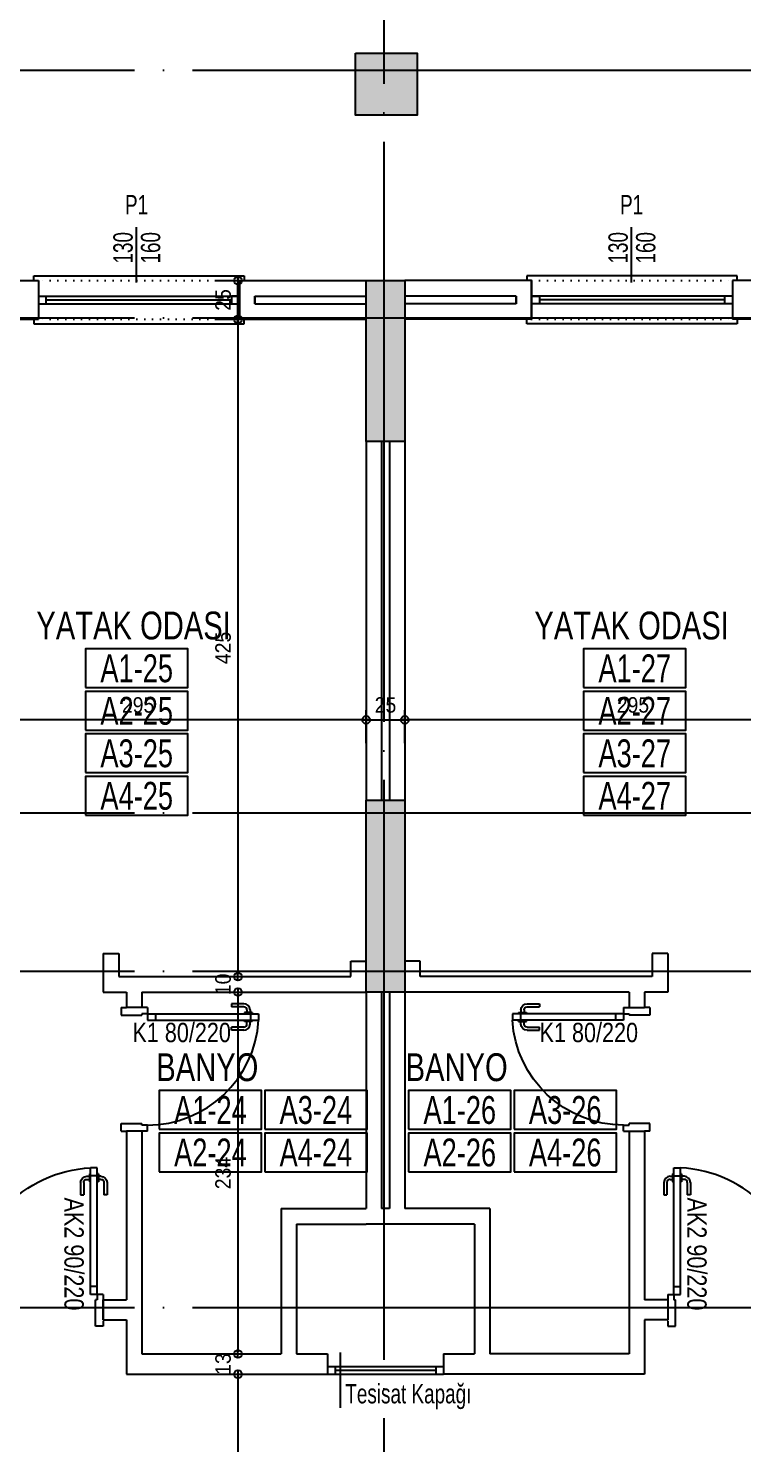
# Model space of a CAD drawing. Extents: x 460786 to 545292, y 30998 to 41694.
# Drawn here: x 470500 to 470962, y 40080 to 40995 of the extents above; entities that cross this region are included whole.
import ezdxf
from ezdxf.enums import TextEntityAlignment as Align

# ---------------------------------------------------------------- set-up
doc = ezdxf.new("R2010")
doc.units = 0
doc.header["$LTSCALE"] = 50
doc.header["$MEASUREMENT"] = 0
doc.header["$PDMODE"] = 35
doc.linetypes.add('DASHDOT', pattern=[5.5, 5, -0.25, 0, -0.25])
doc.linetypes.add('DASHED', pattern=[0.1, 0, -0.1])
doc.layers.get('0').update_dxf_attribs({"linetype": 'CONTINUOUS'})
doc.layers.get('Defpoints').update_dxf_attribs({"linetype": 'CONTINUOUS'})
for name, color, linetype in [('A-Aks Dikey', 12, 'DASHDOT'), ('A-Aks Yatay', 12, 'DASHDOT'), ('A-Betonarme', 6, 'CONTINUOUS'), ('A-Cam', 160, 'CONTINUOUS'), ('A-Dash', 9, 'DASHED'), ('A-Duvar', 7, 'CONTINUOUS'), ('A-Gör 2', 40, 'CONTINUOUS'), ('A-Kapı', 2, 'CONTINUOUS'), ('A-mahal adi', 1, 'CONTINUOUS'), ('A-mahal no', 4, 'CONTINUOUS'), ('A-Olcu  IC Yatay', 8, 'CONTINUOUS'), ('A-Olcu Ic Dikey', 8, 'CONTINUOUS'), ('A-Poz-Kapı', 4, 'CONTINUOUS'), ('A-Poz-Pen', 4, 'CONTINUOUS'), ('A-Tarama 1', 9, 'CONTINUOUS'), ('A-Yazı 2', 205, 'CONTINUOUS')]:
    doc.layers.add(name, color=color, linetype=linetype)
doc.styles.add('blkan', font='arial.ttf', dxfattribs={"width": 0.9, "height": 12.5})
doc.styles.get("Standard").update_dxf_attribs({"font": 'arial.ttf', "width": 0.9})
doc.dimstyles.new('EXIT', dxfattribs={"dimscale": 50, "dimtxt": 0.23, "dimasz": 0.03, "dimexe": 0.125, "dimexo": 0.5, "dimgap": 0.09, "dimtad": 1, "dimzin": 1, "dimdsep": 46, "dimtxsty": 'Standard', "dimblk": 'TICK', "dimcen": 0.2, "dimadec": 0, "dimazin": 0, "dimtfac": 1, "dimtix": 1, "dimtofl": 0, "dimtmove": 2, "dimatfit": 3, "dimldrblk": 'TICK', "dimfxl": 1, "dimtolj": 1, "dimtzin": 1, "dimarcsym": 0})

# ---------------------------------------------------------------- blocks, each defined once
blk = doc.blocks.new('poz-pk1')
blk.add_line((24.33, 28.66), (24.33, -5.74))
at = {"width": 0.7}
for p in [(17.04, 9.96), (31.55, 9.96)]:
    blk.add_attdef('YAZı', text='', height=12, rotation=90, dxfattribs=at).set_placement(p, align=Align.MIDDLE_CENTER)
blk.add_attdef('POZ', text='', height=12, dxfattribs=at).set_placement((24.33, -14.42), align=Align.MIDDLE_CENTER)
blk = doc.blocks.new('kapı L 80p 10')
at = {"ltscale": 20}
for p, q in [((4, 75.38), (8.2, 75.38)), ((4, 3.5), (4, 75.38)), ((8.2, 3.5), (8.2, 75.38)), ((-2.45, 65.88), (-2.45, 57.88)), ((-0.45, 65.88), (-0.45, 57.88)), ((1.55, 69.88), (3.2, 69.88)), ((1.55, 67.88), (3.2, 67.88)), ((3.2, 71.38), (4, 71.38)), ((3.2, 71.38), (3.2, 66.38)), ((3.2, 66.38), (4, 66.38)), ((3.2, 66.38), (4, 66.38)), ((4, 70.17), (8.2, 70.17)), ((9, 71.38), (8.2, 71.38)), ((9, 66.38), (8.2, 66.38)), ((9, 71.38), (9, 66.38)), ((10.65, 69.88), (9, 69.88)), ((10.65, 67.88), (9, 67.88)), ((12.65, 65.88), (12.65, 57.88)), ((14.65, 65.88), (14.65, 57.88)), ((-2.45, 57.88), (-0.45, 57.88)), ((14.65, 57.88), (12.65, 57.88)), ((0, 3.5), (4, 3.5)), ((0, 3.5), (0, 0)), ((4, 8.71), (8.2, 8.71)), ((4, 3.5), (8.2, 3.5)), ((4, 3.5), (4, 0)), ((80, 3.5), (76, 3.5)), ((76, 3.5), (76, 0)), ((80, 3.5), (80, 0)), ((4, 0), (5, 0)), ((5, -13.5), (5, 0)), ((75, -13.5), (75, 0)), ((76, 0), (75, 0)), ((0, -13.5), (0, -10)), ((0, -13.5), (5, -13.5)), ((80, -13.5), (75, -13.5)), ((80, -13.5), (80, -10))]:
    blk.add_line(p, q, dxfattribs=at)
blk.add_arc((4, 3.5), 72, 360, 86.65585)
for centre, radius, start, end in [((1.55, 65.88), 4, 90, 180), ((1.55, 65.88), 2, 90, 180), ((10.65, 65.88), 4, 0, 90), ((10.65, 65.88), 2, 0, 90)]:
    blk.add_arc(centre, radius, start, end, dxfattribs=at)
at = {"layer": 'A-Poz-Kapı', "width": 0.8}
blk.add_attdef('POZNO', (30.17, -9.96), '', height=12.5, rotation=90, dxfattribs=at)
blk = doc.blocks.new('kapı L 90p 13.5')
at = {"ltscale": 20}
for p, q in [((1.55, 74.89), (3.2, 74.89)), ((3.2, 76.39), (4, 76.39)), ((3.2, 76.39), (3.2, 71.39)), ((4, 80.39), (8.2, 80.39)), ((4, -1.5), (4, 80.39)), ((4, 75.19), (8.2, 75.19)), ((8.2, -1.5), (8.2, 80.39)), ((9, 76.39), (8.2, 76.39)), ((9, 76.39), (9, 71.39)), ((10.65, 74.89), (9, 74.89)), ((-2.45, 70.89), (-2.45, 62.89)), ((-0.45, 70.89), (-0.45, 62.89)), ((1.55, 72.89), (3.2, 72.89)), ((3.2, 71.39), (4, 71.39)), ((3.2, 71.39), (4, 71.39)), ((9, 71.39), (8.2, 71.39)), ((10.65, 72.89), (9, 72.89)), ((12.65, 70.89), (12.65, 62.89)), ((14.65, 70.89), (14.65, 62.89)), ((-2.45, 62.89), (-0.45, 62.89)), ((14.65, 62.89), (12.65, 62.89)), ((4, 3.71), (8.2, 3.71)), ((0, -1.5), (4, -1.5)), ((0, -1.5), (0, -5)), ((4, -1.5), (8.2, -1.5)), ((4, -1.5), (4, -5)), ((4, -5), (5, -5)), ((5, -22), (5, -5)), ((85, -22), (85, -5)), ((86, -5), (85, -5)), ((90, -1.5), (86, -1.5)), ((86, -1.5), (86, -5)), ((90, -1.5), (90, -5))]:
    blk.add_line(p, q, dxfattribs=at)
for p, q in [((0, -18.5), (0, -22)), ((0, -22), (5, -22)), ((90, -22), (85, -22)), ((90, -18.5), (90, -22))]:
    blk.add_line(p, q)
for centre, radius, start, end in [((1.55, 70.89), 4, 90, 180), ((10.65, 70.89), 4, 0, 90), ((1.55, 70.89), 2, 90, 180), ((10.65, 70.89), 2, 0, 90)]:
    blk.add_arc(centre, radius, start, end, dxfattribs=at)
blk.add_arc((4, -1.5), 82, 0, 87.06405)
at = {"layer": 'A-Poz-Kapı', "width": 0.8}
blk.add_attdef('POZNO', (25, -18.46), '', height=12.5, rotation=90, dxfattribs=at)
blk = doc.blocks.new('mahal adı')
at = {"layer": 'A-mahal no'}
blk.add_lwpolyline([(-75.6, -73.4), (89.9, -73.4), (89.9, -10.9), (-75.6, -10.9)], close=True, dxfattribs=at)
at = {"layer": 'A-mahal adi', "width": 0.75}
for p in [(2.1, 88.8), (2.1, 27)]:
    blk.add_attdef('MAHALADI', text='', height=45, dxfattribs=at).set_placement(p, align=Align.MIDDLE_CENTER)
at = {"layer": 'A-mahal no', "width": 0.7}
blk.add_attdef('MAHALNO', text='', height=45, dxfattribs=at).set_placement((7.1, -42.1), align=Align.MIDDLE_CENTER)
blk = doc.blocks.new('TICK', base_point=(53.7, 38.06))
blk.add_line((55.37, 38.06), (52.04, 38.06))
blk.add_circle((53.7, 38.06), 1.67)
blk = doc.blocks.new('*D766')
at = {"layer": 'A-Olcu Ic Dikey', "color": 0, "lineweight": -2, "transparency": 16777216}
for p, q in [((470620.67, 40124.5), (470641.92, 40124.5)), ((470635.67, 40123), (470635.67, 39988)), ((470620.67, 39986.5), (470641.92, 39986.5))]:
    blk.add_line(p, q, dxfattribs=at)
at = {"layer": 'Defpoints', "color": 0, "transparency": 16777216}
for p in [(470595.67, 40124.5), (470595.67, 39986.5), (470635.67, 39986.5)]:
    blk.add_point(p, dxfattribs=at)
at = {"layer": 'A-Olcu Ic Dikey', "color": 0, "lineweight": -2, "transparency": 16777216, "xscale": 1.5, "yscale": 1.5, "zscale": 1.5}
for p, rotation in [((470635.67, 40124.5), 90), ((470635.67, 39986.5), 270)]:
    blk.add_blockref('TICK', p, dxfattribs=dict(at, rotation=rotation))
at = {"layer": 'A-Olcu Ic Dikey', "color": 0, "transparency": 16777216, "insert": (470626.06, 40055.5), "char_height": 10, "attachment_point": 5, "rotation": 90}
blk.add_mtext('\\A1;138', dxfattribs=at)
blk = doc.blocks.new('*D811')
at = {"layer": 'A-Olcu Ic Dikey', "color": 0, "lineweight": -2, "transparency": 16777216}
for p, q in [((470635.67, 40139), (470635.67, 40140.5)), ((470620.67, 40137.5), (470641.92, 40137.5)), ((470620.67, 40124.5), (470641.92, 40124.5)), ((470635.67, 40123), (470635.67, 40121.5))]:
    blk.add_line(p, q, dxfattribs=at)
at = {"layer": 'Defpoints', "color": 0, "transparency": 16777216}
for p in [(470595.67, 40137.5), (470635.67, 40137.5), (470595.67, 40124.5)]:
    blk.add_point(p, dxfattribs=at)
at = {"layer": 'A-Olcu Ic Dikey', "color": 0, "lineweight": -2, "transparency": 16777216, "xscale": 1.5, "yscale": 1.5, "zscale": 1.5}
for p, rotation in [((470635.67, 40137.5), 270), ((470635.67, 40124.5), 90)]:
    blk.add_blockref('TICK', p, dxfattribs=dict(at, rotation=rotation))
at = {"layer": 'A-Olcu Ic Dikey', "color": 0, "transparency": 16777216, "insert": (470626.06, 40131), "char_height": 10, "attachment_point": 5, "rotation": 90}
blk.add_mtext('\\A1;13', dxfattribs=at)
blk = doc.blocks.new('*D812')
at = {"layer": 'A-Olcu Ic Dikey', "color": 0, "lineweight": -2, "transparency": 16777216}
for p, q in [((470620.67, 40371.5), (470641.92, 40371.5)), ((470635.67, 40370), (470635.67, 40139)), ((470620.67, 40137.5), (470641.92, 40137.5))]:
    blk.add_line(p, q, dxfattribs=at)
at = {"layer": 'Defpoints', "color": 0, "transparency": 16777216}
for p in [(470595.67, 40371.5), (470595.67, 40137.5), (470635.67, 40137.5)]:
    blk.add_point(p, dxfattribs=at)
at = {"layer": 'A-Olcu Ic Dikey', "color": 0, "lineweight": -2, "transparency": 16777216, "xscale": 1.5, "yscale": 1.5, "zscale": 1.5}
for p, rotation in [((470635.67, 40371.5), 90), ((470635.67, 40137.5), 270)]:
    blk.add_blockref('TICK', p, dxfattribs=dict(at, rotation=rotation))
at = {"layer": 'A-Olcu Ic Dikey', "color": 0, "transparency": 16777216, "insert": (470626.06, 40254.5), "char_height": 10, "attachment_point": 5, "rotation": 90}
blk.add_mtext('\\A1;234', dxfattribs=at)
blk = doc.blocks.new('*D813')
at = {"layer": 'A-Olcu Ic Dikey', "color": 0, "lineweight": -2, "transparency": 16777216}
for p, q in [((470620.67395, 40381.50245), (470641.92395, 40381.50245)), ((470635.67395, 40383.00245), (470635.67395, 40384.50245)), ((470620.67395, 40371.50245), (470641.92395, 40371.50245)), ((470635.67395, 40370.00245), (470635.67395, 40368.50245))]:
    blk.add_line(p, q, dxfattribs=at)
at = {"layer": 'Defpoints', "color": 0, "transparency": 16777216}
for p in [(470595.67395, 40381.50245), (470635.67395, 40381.50245), (470595.67395, 40371.50245)]:
    blk.add_point(p, dxfattribs=at)
at = {"layer": 'A-Olcu Ic Dikey', "color": 0, "lineweight": -2, "transparency": 16777216, "xscale": 1.5, "yscale": 1.5, "zscale": 1.5}
for p, rotation in [((470635.67395, 40381.50245), 270), ((470635.67395, 40371.50245), 90)]:
    blk.add_blockref('TICK', p, dxfattribs=dict(at, rotation=rotation))
at = {"layer": 'A-Olcu Ic Dikey', "color": 0, "transparency": 16777216, "insert": (470626.06822, 40376.50245), "char_height": 10, "attachment_point": 5, "rotation": 90}
blk.add_mtext('\\A1;10', dxfattribs=at)
blk = doc.blocks.new('*D814')
at = {"layer": 'A-Olcu Ic Dikey', "color": 0, "lineweight": -2, "transparency": 16777216}
for p, q in [((470620.67395, 40806.50245), (470641.92395, 40806.50245)), ((470635.67395, 40805.00245), (470635.67395, 40383.00245)), ((470620.67395, 40381.50245), (470641.92395, 40381.50245))]:
    blk.add_line(p, q, dxfattribs=at)
at = {"layer": 'Defpoints', "color": 0, "transparency": 16777216}
for p in [(470595.67395, 40806.50245), (470595.67395, 40381.50245), (470635.67395, 40381.50245)]:
    blk.add_point(p, dxfattribs=at)
at = {"layer": 'A-Olcu Ic Dikey', "color": 0, "lineweight": -2, "transparency": 16777216, "xscale": 1.5, "yscale": 1.5, "zscale": 1.5}
for p, rotation in [((470635.67395, 40806.50245), 90), ((470635.67395, 40381.50245), 270)]:
    blk.add_blockref('TICK', p, dxfattribs=dict(at, rotation=rotation))
at = {"layer": 'A-Olcu Ic Dikey', "color": 0, "transparency": 16777216, "insert": (470626.06822, 40594.00245), "char_height": 10, "attachment_point": 5, "rotation": 90}
blk.add_mtext('\\A1;425', dxfattribs=at)
blk = doc.blocks.new('*D815')
at = {"layer": 'A-Olcu Ic Dikey', "color": 0, "lineweight": -2, "transparency": 16777216}
for p, q in [((470620.67395, 40831.50245), (470641.92395, 40831.50245)), ((470635.67395, 40808.00245), (470635.67395, 40830.00245)), ((470620.67395, 40806.50245), (470641.92395, 40806.50245))]:
    blk.add_line(p, q, dxfattribs=at)
at = {"layer": 'Defpoints', "color": 0, "transparency": 16777216}
for p in [(470595.67395, 40831.50245), (470635.67395, 40831.50245), (470595.67395, 40806.50245)]:
    blk.add_point(p, dxfattribs=at)
at = {"layer": 'A-Olcu Ic Dikey', "color": 0, "lineweight": -2, "transparency": 16777216, "xscale": 1.5, "yscale": 1.5, "zscale": 1.5}
for p, rotation in [((470635.67395, 40831.50245), 90), ((470635.67395, 40806.50245), 270)]:
    blk.add_blockref('TICK', p, dxfattribs=dict(at, rotation=rotation))
at = {"layer": 'A-Olcu Ic Dikey', "color": 0, "transparency": 16777216, "insert": (470626.06822, 40819.00245), "char_height": 10, "attachment_point": 5, "rotation": 90}
blk.add_mtext('\\A1;25', dxfattribs=at)
blk = doc.blocks.new('*D770')
at = {"layer": 'A-Olcu  IC Yatay', "color": 0, "lineweight": -2, "transparency": 16777216}
for p, q in [((470743.5746, 40532.50245), (470743.5746, 40553.75245)), ((471038.5746, 40532.50245), (471038.5746, 40553.75245)), ((471037.0746, 40547.50245), (470745.0746, 40547.50245))]:
    blk.add_line(p, q, dxfattribs=at)
at = {"layer": 'Defpoints', "color": 0, "transparency": 16777216}
for p in [(470743.5746, 40547.50245), (470743.5746, 40507.50245), (471038.5746, 40507.50245)]:
    blk.add_point(p, dxfattribs=at)
at = {"layer": 'A-Olcu  IC Yatay', "color": 0, "lineweight": -2, "transparency": 16777216, "xscale": 1.5, "yscale": 1.5, "zscale": 1.5}
for p, rotation in [((470743.5746, 40547.50245), 180.0000000000509), ((471038.5746, 40547.50245), 5.091926880140817e-11)]:
    blk.add_blockref('TICK', p, dxfattribs=dict(at, rotation=rotation))
at = {"layer": 'A-Olcu  IC Yatay', "color": 0, "transparency": 16777216, "insert": (470891.0746, 40557.10818), "char_height": 10, "attachment_point": 5}
blk.add_mtext('\\A1;295', dxfattribs=at)
blk = doc.blocks.new('*D771')
at = {"layer": 'A-Olcu  IC Yatay', "color": 0, "lineweight": -2, "transparency": 16777216}
for p, q in [((470718.5746, 40532.50245), (470718.5746, 40553.75245)), ((470743.5746, 40532.50245), (470743.5746, 40553.75245)), ((470720.0746, 40547.50245), (470742.0746, 40547.50245))]:
    blk.add_line(p, q, dxfattribs=at)
at = {"layer": 'Defpoints', "color": 0, "transparency": 16777216}
for p in [(470743.5746, 40547.50245), (470718.5746, 40507.50245), (470743.5746, 40507.50245)]:
    blk.add_point(p, dxfattribs=at)
at = {"layer": 'A-Olcu  IC Yatay', "color": 0, "lineweight": -2, "transparency": 16777216, "xscale": 1.5, "yscale": 1.5, "zscale": 1.5, "rotation": 180}
blk.add_blockref('TICK', (470718.5746, 40547.50245), dxfattribs=at)
at = {"layer": 'A-Olcu  IC Yatay', "color": 0, "lineweight": -2, "transparency": 16777216, "xscale": 1.5, "yscale": 1.5, "zscale": 1.5}
blk.add_blockref('TICK', (470743.5746, 40547.50245), dxfattribs=at)
at = {"layer": 'A-Olcu  IC Yatay', "color": 0, "transparency": 16777216, "insert": (470731.0746, 40557.10818), "char_height": 10, "attachment_point": 5}
blk.add_mtext('\\A1;25', dxfattribs=at)
blk = doc.blocks.new('*D772')
at = {"layer": 'A-Olcu  IC Yatay', "color": 0, "lineweight": -2, "transparency": 16777216}
for p, q in [((470423.5746, 40532.50245), (470423.5746, 40553.75245)), ((470718.5746, 40532.50245), (470718.5746, 40553.75245)), ((470717.0746, 40547.50245), (470425.0746, 40547.50245))]:
    blk.add_line(p, q, dxfattribs=at)
at = {"layer": 'Defpoints', "color": 0, "transparency": 16777216}
for p in [(470423.5746, 40547.50245), (470423.5746, 40507.50245), (470718.5746, 40507.50245)]:
    blk.add_point(p, dxfattribs=at)
at = {"layer": 'A-Olcu  IC Yatay', "color": 0, "lineweight": -2, "transparency": 16777216, "xscale": 1.5, "yscale": 1.5, "zscale": 1.5}
for p, rotation in [((470423.5746, 40547.50245), 180.0000000000509), ((470718.5746, 40547.50245), 5.091926880140817e-11)]:
    blk.add_blockref('TICK', p, dxfattribs=dict(at, rotation=rotation))
at = {"layer": 'A-Olcu  IC Yatay', "color": 0, "transparency": 16777216, "insert": (470571.0746, 40557.10818), "char_height": 10, "attachment_point": 5}
blk.add_mtext('\\A1;295', dxfattribs=at)

msp = doc.modelspace()

# ---------------------------------------------------------------- hatches: boundary and pattern name
at = {"layer": 'A-Tarama 1'}
h = msp.add_hatch(dxfattribs=at)
h.set_pattern_fill('ANSI33', color=256, scale=30, angle=180, style=0)
h.set_pattern_definition([(225, (3956.983, -2e-09), (5.30330086, -5.30330086), []), (225, (3951.68, -2e-09), (5.30330086, -5.30330086), [3.75, -1.875])])
h.paths.add_polyline_path([(469255.57, 40179.5), (469180.57, 40179.5), (469180.57, 40154.5), (469255.57, 40154.5)])
h.paths.add_polyline_path([(469205.57, 40474.5), (469330.57, 40474.5), (469330.57, 40499.5), (469180.57, 40499.5), (469180.57, 40392.5), (469205.57, 40392.5)])
h.paths.add_polyline_path([(469690.57, 40499.5), (469593.57, 40499.5), (469593.57, 40474.5), (469690.57, 40474.5)])
h.paths.add_polyline_path([(469945.57, 40499.5), (469920.57, 40499.5), (469920.57, 40371.5), (469945.57, 40371.5)])
h.paths.add_polyline_path([(469690.57, 39860), (469593.57, 39860), (469593.57, 39835), (469690.57, 39835)])
h.paths.add_polyline_path([(469330.57, 39860), (469230.57, 39860), (469230.57, 39835), (469330.57, 39835)])
h.paths.add_polyline_path([(469330.57, 39220), (469230.57, 39220), (469230.57, 39195), (469330.57, 39195)])
h.paths.add_polyline_path([(469690.57, 39220), (469593.57, 39220), (469593.57, 39195), (469690.57, 39195)])
h.paths.add_polyline_path([(469255.57, 38899.5), (469180.57, 38899.5), (469180.57, 38874.5), (469205.57, 38874.5), (469255.57, 38874.5)])
h.paths.add_polyline_path([(469330.57, 38579.5), (469205.57, 38579.5), (469205.57, 38654.5), (469180.57, 38654.5), (469180.57, 38554.5), (469330.57, 38554.5)])
h.paths.add_polyline_path([(469783.57, 38579.5), (469593.57, 38579.5), (469593.57, 38554.5), (469783.57, 38554.5)])
h.paths.add_polyline_path([(470103.57, 38099.5), (469758.57, 38099.5), (469758.57, 38074.5), (470103.57, 38074.5)])
h.paths.add_polyline_path([(469783.57, 38322.5), (469758.57, 38322.5), (469758.57, 38222.5), (469783.57, 38222.5)])
h.paths.add_polyline_path([(470185.57, 38247.5), (470103.57, 38247.5), (470103.57, 38322.5), (470078.57, 38322.5), (470078.57, 38222.5), (470185.57, 38222.5)])
h.paths.add_polyline_path([(470103.57, 38682.5), (470078.57, 38682.5), (470078.57, 38554.5), (470103.57, 38554.5)])
h.paths.add_polyline_path([(470430.57, 38114.5), (470390.57, 38114.5), (470390.57, 38074.5), (470430.57, 38074.5)])
h.paths.add_polyline_path([(470750.57, 38114.5), (470710.57, 38114.5), (470710.57, 38074.5), (470750.57, 38074.5)])
h.paths.add_polyline_path([(470742.57, 38322.5), (470717.57, 38322.5), (470717.57, 38222.5), (470742.57, 38222.5)])
h.paths.add_polyline_path([(470742.57, 38682.5), (470717.57, 38682.5), (470717.57, 38554.5), (470742.57, 38554.5)])
h.paths.add_polyline_path([(471383.57, 38682.5), (471358.57, 38682.5), (471358.57, 38554.5), (471383.57, 38554.5)])
h.paths.add_polyline_path([(471383.57, 38322.5), (471358.57, 38322.5), (471358.57, 38222.5), (471383.57, 38222.5)])
h.paths.add_polyline_path([(471383.57, 38114.5), (471350.57, 38114.5), (471350.57, 38074.5), (471383.57, 38074.5)])
h.paths.add_polyline_path([(471070.57, 38114.5), (471030.57, 38114.5), (471030.57, 38074.5), (471070.57, 38074.5)])
h.paths.add_polyline_path([(471426.57, 38746.5), (471393.57, 38746.5), (471393.57, 38706.5), (471426.57, 38706.5)])
h.paths.add_polyline_path([(471426.57, 39066.5), (471393.57, 39066.5), (471393.57, 39026.5), (471426.57, 39026.5)])
h.paths.add_polyline_path([(471383.57, 39066.5), (471358.57, 39066.5), (471193.57, 39066.5), (471193.57, 39041.5), (471343.57, 39041.5), (471343.57, 39026.5), (471383.57, 39026.5)])
h.paths.add_polyline_path([(470423.57, 39066.5), (470078.57, 39066.5), (470078.57, 39041.5), (470423.57, 39041.5)])
h.paths.add_polyline_path([(470751.57, 39081.5), (470711.57, 39081.5), (470711.57, 39041.5), (470751.57, 39041.5)])
h.paths.add_polyline_path([(470438.57, 39406.5), (470398.57, 39406.5), (470398.57, 39366.5), (470438.57, 39366.5)])
h.paths.add_polyline_path([(470103.57, 39406.5), (470063.57, 39406.5), (470063.57, 39366.5), (470103.57, 39366.5)])
h.paths.add_polyline_path([(470103.57, 39686.5), (470063.57, 39686.5), (470063.57, 39646.5), (470103.57, 39646.5)])
h.paths.add_polyline_path([(470103.57, 39862.5), (470103.57, 40011.5), (470078.57, 40011.5), (470078.57, 39832.5), (470103.57, 39832.5)])
h.paths.add_polyline_path([(470423.57, 40011.5), (470398.57, 40011.5), (470398.57, 39832.5), (470423.57, 39832.5)])
h.paths.add_polyline_path([(470438.57, 39686.5), (470398.57, 39686.5), (470398.57, 39646.5), (470438.57, 39646.5)])
h.paths.add_polyline_path([(470751.57, 40011.5), (470711.57, 40011.5), (470711.57, 39971.5), (470751.57, 39971.5)])
h.paths.add_polyline_path([(471383.57, 40026.5), (471343.57, 40026.5), (471343.57, 40011.5), (471193.57, 40011.5), (471193.57, 39986.5), (471383.57, 39986.5)])
h.paths.add_polyline_path([(471426.57, 40026.5), (471393.57, 40026.5), (471393.57, 39986.5), (471426.57, 39986.5)])
h.paths.add_polyline_path([(471383.57, 40507.5), (471358.57, 40507.5), (471358.57, 40371.5), (471383.57, 40371.5)])
h.paths.add_polyline_path([(471383.57, 40831.5), (471275.57, 40831.5), (471275.57, 40806.5), (471358.57, 40806.5), (471358.57, 40727.5), (471383.57, 40727.5)])
h.paths.add_polyline_path([(471383.57, 40978.5), (471351.57, 40978.5), (471351.57, 40938.5), (471383.57, 40938.5)])
h.paths.add_polyline_path([(471425.57, 40978.5), (471393.57, 40978.5), (471393.57, 40938.5), (471425.57, 40938.5)])
h.paths.add_polyline_path([(471071.57, 40978.5), (471031.57, 40978.5), (471031.57, 40938.5), (471071.57, 40938.5)])
h.paths.add_polyline_path([(470751.57, 40978.5), (470711.57, 40978.5), (470711.57, 40938.5), (470751.57, 40938.5)])
h.paths.add_polyline_path([(470743.57, 40831.5), (470718.57, 40831.5), (470718.57, 40727.5), (470743.57, 40727.5)])
h.paths.add_polyline_path([(470743.57, 40495.5), (470718.57, 40495.5), (470718.57, 40384.5), (470718.57, 40371.5), (470743.57, 40371.5)])
h.paths.add_polyline_path([(470103.57, 40507.5), (470078.57, 40507.5), (470078.57, 40371.5), (470103.57, 40371.5)])
h.paths.add_polyline_path([(470186.57, 40831.5), (470078.57, 40831.5), (470078.57, 40727.5), (470103.57, 40727.5), (470103.57, 40806.5), (470186.57, 40806.5)])
h.paths.add_polyline_path([(470111.57, 40978.5), (470078.57, 40978.5), (470078.57, 40938.5), (470111.57, 40938.5)])
h.paths.add_polyline_path([(470431.57, 40978.5), (470391.57, 40978.5), (470391.57, 40938.5), (470431.57, 40938.5)])

# ---------------------------------------------------------------- linework, layer by layer
at = {"layer": 'A-Aks Dikey', "ltscale": 1.5}
msp.add_line((470730.07, 41333.83), (470730.07, 37667.36), dxfattribs=at)
at = {"layer": 'A-Aks Yatay', "ltscale": 1.5}
for p, q in [((468955.88, 40967.5), (471794.29, 40967.5)), ((468955.88, 40807.5), (471794.29, 40807.5)), ((468955.88, 40487.5), (471794.29, 40487.5)), ((468955.88, 40385), (471794.29, 40385)), ((468955.88, 40167.5), (471794.29, 40167.5))]:
    msp.add_line(p, q, dxfattribs=at)
at = {"layer": 'A-Betonarme'}
for p, q in [((470718.57, 40384.5), (470718.57, 40495.5)), ((470718.57, 40495.5), (470743.57, 40495.5))]:
    msp.add_line(p, q, dxfattribs=at)
for points in [[(470711.57, 40978.5), (470751.57, 40978.5), (470751.57, 40938.5), (470711.57, 40938.5)], [(470718.57, 40831.5), (470743.57, 40831.5), (470743.57, 40727.5), (470718.57, 40727.5)], [(470718.57, 40495.5), (470743.57, 40495.5), (470743.57, 40371.5), (470718.57, 40371.5)]]:
    msp.add_lwpolyline(points, close=True, dxfattribs=at)
at = {"layer": 'A-Cam'}
for p, q in [((470506.57, 40821.5), (470636.57, 40821.5)), ((470506.57, 40816.5), (470636.57, 40816.5)), ((470511.57, 40819), (470631.57, 40819)), ((470955.57, 40821.5), (470825.57, 40821.5)), ((470955.57, 40816.5), (470825.57, 40816.5)), ((470950.57, 40819), (470830.57, 40819)), ((470693.57, 40129.5), (470768.57, 40129.5)), ((470698.57, 40129.5), (470698.57, 40124.5)), ((470763.57, 40129.5), (470763.57, 40124.5)), ((470693.57, 40124.5), (470768.57, 40124.5)), ((470698.57, 40127), (470763.57, 40127))]:
    msp.add_line(p, q, dxfattribs=at)
for points in [[(470506.57, 40816.5), (470511.57, 40816.5), (470511.57, 40821.5)], [(470636.57, 40821.5), (470631.57, 40821.5), (470631.57, 40816.5)], [(470825.57, 40821.5), (470830.57, 40821.5), (470830.57, 40816.5)], [(470955.57, 40816.5), (470950.57, 40816.5), (470950.57, 40821.5)]]:
    msp.add_lwpolyline(points, dxfattribs=at)
at = {"layer": 'A-Dash'}
for p, q in [((470636.57, 40831.5), (470506.57, 40831.5)), ((470825.57, 40831.5), (470955.57, 40831.5)), ((470636.57, 40806.5), (470506.57, 40806.5)), ((470825.57, 40806.5), (470955.57, 40806.5))]:
    msp.add_line(p, q, dxfattribs=at)
at = {"layer": 'A-Duvar'}
for p, q in [((470316.57, 40831.5), (470506.57, 40831.5)), ((470506.57, 40831.5), (470506.57, 40806.5)), ((470636.57, 40831.5), (470636.57, 40806.5)), ((470636.57, 40831.5), (470718.57, 40831.5)), ((470636.57, 40806.5), (470636.57, 40831.5)), ((470825.57, 40831.5), (470743.57, 40831.5)), ((470825.57, 40831.5), (470825.57, 40806.5)), ((470825.57, 40806.5), (470825.57, 40831.5)), ((471145.57, 40831.5), (470955.57, 40831.5)), ((470955.57, 40831.5), (470955.57, 40806.5)), ((470646.57, 40821.5), (470646.57, 40816.5)), ((470646.57, 40821.5), (470718.57, 40821.5)), ((470646.57, 40816.5), (470646.57, 40821.5)), ((470646.57, 40816.5), (470646.57, 40821.5)), ((470646.57, 40816.5), (470718.57, 40816.5)), ((470815.57, 40821.5), (470743.57, 40821.5)), ((470815.57, 40816.5), (470743.57, 40816.5)), ((470815.57, 40821.5), (470815.57, 40816.5)), ((470815.57, 40816.5), (470815.57, 40821.5)), ((470815.57, 40816.5), (470815.57, 40821.5)), ((470423.57, 40806.5), (470506.57, 40806.5)), ((470636.57, 40806.5), (470718.57, 40806.5)), ((470825.57, 40806.5), (470743.57, 40806.5)), ((471038.57, 40806.5), (470955.57, 40806.5)), ((470718.57, 40727.5), (470718.57, 40495.5)), ((470728.57, 40727.5), (470728.57, 40495.5)), ((470733.57, 40727.5), (470733.57, 40495.5)), ((470743.57, 40727.5), (470743.57, 40495.5)), ((470548.57, 40396.5), (470558.57, 40396.5)), ((470548.57, 40396.5), (470548.57, 40371.5)), ((470558.57, 40396.5), (470558.57, 40381.5)), ((470913.57, 40396.5), (470903.57, 40396.5)), ((470903.57, 40396.5), (470903.57, 40381.5)), ((470913.57, 40396.5), (470913.57, 40371.5)), ((470708.57, 40381.5), (470708.57, 40391.5)), ((470708.57, 40391.5), (470718.57, 40391.5)), ((470753.57, 40391.5), (470743.57, 40391.5)), ((470753.57, 40381.5), (470753.57, 40391.5)), ((470558.57, 40381.5), (470708.57, 40381.5)), ((470903.57, 40381.5), (470753.57, 40381.5)), ((470548.57, 40371.5), (470563.57, 40371.5)), ((470563.57, 40371.5), (470563.57, 40361.5)), ((470573.57, 40371.5), (470718.57, 40371.5)), ((470573.57, 40371.5), (470573.57, 40361.5)), ((470718.57, 40371.5), (470718.57, 40231.5)), ((470728.57, 40371.5), (470728.57, 40231.5)), ((470733.57, 40371.5), (470733.57, 40231.5)), ((470888.57, 40371.5), (470743.57, 40371.5)), ((470743.57, 40371.5), (470743.57, 40231.5)), ((470888.57, 40371.5), (470888.57, 40361.5)), ((470913.57, 40371.5), (470898.57, 40371.5)), ((470898.57, 40371.5), (470898.57, 40361.5)), ((470573.57, 40361.5), (470563.57, 40361.5)), ((470888.57, 40361.5), (470898.57, 40361.5)), ((470563.57, 40281.5), (470563.57, 40172.5)), ((470573.57, 40281.5), (470563.57, 40281.5)), ((470573.57, 40281.5), (470573.57, 40137.5)), ((470888.57, 40281.5), (470888.57, 40137.5)), ((470888.57, 40281.5), (470898.57, 40281.5)), ((470888.57, 40281.5), (470888.57, 40137.5)), ((470888.57, 40281.5), (470898.57, 40281.5)), ((470898.57, 40281.5), (470898.57, 40172.5)), ((470898.57, 40281.5), (470898.57, 40172.5)), ((470663.57, 40231.5), (470718.57, 40231.5)), ((470663.57, 40231.5), (470663.57, 40137.5)), ((470733.57, 40231.5), (470728.57, 40231.5)), ((470798.57, 40231.5), (470743.57, 40231.5)), ((470798.57, 40231.5), (470743.57, 40231.5)), ((470798.57, 40231.5), (470798.57, 40137.5)), ((470798.57, 40231.5), (470798.57, 40137.5)), ((470673.57, 40221.5), (470718.57, 40221.5)), ((470673.57, 40221.5), (470673.57, 40137.5)), ((470788.57, 40221.5), (470718.57, 40221.5)), ((470788.57, 40221.5), (470743.57, 40221.5)), ((470788.57, 40221.5), (470788.57, 40137.5)), ((470788.57, 40221.5), (470788.57, 40137.5)), ((470548.57, 40159.5), (470548.57, 40172.5)), ((470548.57, 40172.5), (470548.57, 40159.5)), ((470548.57, 40172.5), (470563.57, 40172.5)), ((470913.57, 40172.5), (470898.57, 40172.5)), ((470913.57, 40172.5), (470898.57, 40172.5)), ((470913.57, 40172.5), (470913.57, 40159.5)), ((470913.57, 40172.5), (470913.57, 40159.5)), ((470548.57, 40159.5), (470563.57, 40159.5)), ((470563.57, 40159.5), (470563.57, 40124.5)), ((470898.57, 40159.5), (470898.57, 40124.5)), ((470913.57, 40159.5), (470898.57, 40159.5)), ((470898.57, 40159.5), (470898.57, 40124.5)), ((470913.57, 40159.5), (470898.57, 40159.5)), ((470573.57, 40137.5), (470663.57, 40137.5)), ((470673.57, 40137.5), (470693.57, 40137.5)), ((470693.57, 40137.5), (470693.57, 40124.5)), ((470768.57, 40137.5), (470788.57, 40137.5)), ((470768.57, 40137.5), (470788.57, 40137.5)), ((470768.57, 40137.5), (470768.57, 40124.5)), ((470888.57, 40137.5), (470798.57, 40137.5)), ((470888.57, 40137.5), (470798.57, 40137.5)), ((470563.57, 40124.5), (470693.57, 40124.5)), ((470898.57, 40124.5), (470768.57, 40124.5))]:
    msp.add_line(p, q, dxfattribs=at)
at = {"layer": 'A-Gör 2'}
for p, q in [((470503.57, 40831.5), (470503.57, 40834.5)), ((470503.57, 40834.5), (470636.57, 40834.5)), ((470636.57, 40834.5), (470639.57, 40834.5)), ((470639.57, 40834.5), (470639.57, 40831.5)), ((470825.57, 40834.5), (470822.57, 40834.5)), ((470822.57, 40834.5), (470822.57, 40831.5)), ((470958.57, 40834.5), (470825.57, 40834.5)), ((470958.57, 40831.5), (470958.57, 40834.5)), ((470503.57, 40806.5), (470503.57, 40803.5)), ((470639.57, 40803.5), (470639.57, 40806.5)), ((470822.57, 40803.5), (470822.57, 40806.5)), ((470958.57, 40806.5), (470958.57, 40803.5)), ((470503.57, 40803.5), (470636.57, 40803.5)), ((470636.57, 40803.5), (470639.57, 40803.5)), ((470825.57, 40803.5), (470822.57, 40803.5)), ((470958.57, 40803.5), (470825.57, 40803.5))]:
    msp.add_line(p, q, dxfattribs=at)
at = {"layer": 'A-mahal no'}
for points in [[(470537.08, 40540.87), (470603.28, 40540.87), (470603.28, 40565.86), (470537.08, 40565.86)], [(470859.16, 40540.87), (470925.36, 40540.87), (470925.36, 40565.86), (470859.16, 40565.86)], [(470537.08, 40513.38), (470603.28, 40513.38), (470603.28, 40538.38), (470537.08, 40538.38)], [(470859.16, 40513.38), (470925.36, 40513.38), (470925.36, 40538.38), (470859.16, 40538.38)], [(470537.08, 40485.9), (470603.28, 40485.9), (470603.28, 40510.9), (470537.08, 40510.9)], [(470859.16, 40485.9), (470925.36, 40485.9), (470925.36, 40510.9), (470859.16, 40510.9)], [(470652.95, 40282.77), (470719.15, 40282.77), (470719.15, 40307.77), (470652.95, 40307.77)], [(470814.2, 40282.77), (470880.4, 40282.77), (470880.4, 40307.77), (470814.2, 40307.77)], [(470584.75, 40255.29), (470650.95, 40255.29), (470650.95, 40280.29), (470584.75, 40280.29)], [(470652.95, 40255.29), (470719.15, 40255.29), (470719.15, 40280.29), (470652.95, 40280.29)], [(470746, 40255.29), (470812.2, 40255.29), (470812.2, 40280.29), (470746, 40280.29)], [(470814.2, 40255.29), (470880.4, 40255.29), (470880.4, 40280.29), (470814.2, 40280.29)]]:
    msp.add_lwpolyline(points, close=True, dxfattribs=at)
at = {"layer": 'A-Yazı 2'}
msp.add_line((470702.02, 40102.65), (470702.02, 40138.53), dxfattribs=at)

# ---------------------------------------------------------------- block references
ref = msp.add_blockref('mahal adı', (470567.34, 40597.7), dxfattribs=dict(xscale=0.4, yscale=0.4, zscale=0.4))
ref.add_attrib('MAHALNO', 'A1-25', dxfattribs={"layer": 'A-mahal no', "height": 18, "width": 0.7}).set_placement((470570.18, 40580.85), align=Align.MIDDLE_CENTER)
ref.add_attrib('MAHALADI', 'YATAK ODASI', dxfattribs={"layer": 'A-mahal adi', "height": 18, "width": 0.75}).set_placement((470568.17, 40608.51), align=Align.MIDDLE_CENTER)
ref = msp.add_blockref('mahal adı', (470889.42, 40597.7), dxfattribs=dict(xscale=0.4, yscale=0.4, zscale=0.4))
ref.add_attrib('MAHALNO', 'A1-27', dxfattribs={"layer": 'A-mahal no', "height": 18, "width": 0.7}).set_placement((470892.26, 40580.85), align=Align.MIDDLE_CENTER)
ref.add_attrib('MAHALADI', 'YATAK ODASI', dxfattribs={"layer": 'A-mahal adi', "height": 18, "width": 0.75}).set_placement((470890.24, 40608.51), align=Align.MIDDLE_CENTER)
ref = msp.add_blockref('mahal adı', (470615.01, 40312.12), dxfattribs=dict(xscale=0.4, yscale=0.4, zscale=0.4))
ref.add_attrib('MAHALNO', 'A1-24', dxfattribs={"layer": 'A-mahal no', "height": 18, "width": 0.7}).set_placement((470617.85, 40295.27), align=Align.MIDDLE_CENTER)
ref.add_attrib('MAHALADI', 'BANYO', dxfattribs={"layer": 'A-mahal adi', "height": 18, "width": 0.75}).set_placement((470615.84, 40322.93), align=Align.MIDDLE_CENTER)
ref = msp.add_blockref('mahal adı', (470776.26, 40312.12), dxfattribs=dict(xscale=0.4, yscale=0.4, zscale=0.4))
ref.add_attrib('MAHALNO', 'A1-26', dxfattribs={"layer": 'A-mahal no', "height": 18, "width": 0.7}).set_placement((470779.1, 40295.27), align=Align.MIDDLE_CENTER)
ref.add_attrib('MAHALADI', 'BANYO', dxfattribs={"layer": 'A-mahal adi', "height": 18, "width": 0.75}).set_placement((470777.09, 40322.93), align=Align.MIDDLE_CENTER)
at = {"layer": 'A-Kapı'}
ref = msp.add_blockref('kapı L 80p 10', (470573.57, 40361.5), dxfattribs=dict(at, rotation=270))
ref.add_attrib('POZNO', 'K1 80/220', (470567.4, 40339.12), dxfattribs={"layer": 'A-Poz-Kapı', "height": 12.5, "width": 0.8})
ref = msp.add_blockref('kapı L 80p 10', (470888.57, 40361.5), dxfattribs=dict(at, xscale=-1, rotation=90))
ref.add_attrib('POZNO', 'K1 80/220', (470830.7, 40339.12), dxfattribs={"layer": 'A-Poz-Kapı', "height": 12.5, "width": 0.8})
ref = msp.add_blockref('kapı L 90p 13.5', (470548.57, 40177.5), dxfattribs=dict(at, xscale=-1))
ref.add_attrib('POZNO', 'AK2 90/220', (470523.42, 40238.67), dxfattribs={"layer": 'A-Poz-Kapı', "height": 12.5, "rotation": 270, "width": 0.8})
ref = msp.add_blockref('kapı L 90p 13.5', (470913.57, 40177.5), dxfattribs=at)
ref.add_attrib('POZNO', 'AK2 90/220', (470926.23, 40238.67), dxfattribs={"layer": 'A-Poz-Kapı', "height": 12.5, "rotation": 270, "width": 0.8})
at = {"layer": 'A-Poz-Pen'}
ref = msp.add_blockref('poz-pk1', (470595.42, 40860.19), dxfattribs=dict(at, xscale=1.041608796296916, yscale=1.041608796296916, zscale=1.041608796296916, rotation=180))
ref.add_attrib('YAZı', '130', dxfattribs={"layer": '0', "height": 12.499, "rotation": 90, "width": 0.7}).set_placement((470561.31, 40852.73), align=Align.MIDDLE_CENTER)
ref.add_attrib('YAZı', '160', dxfattribs={"layer": '0', "height": 12.499, "rotation": 90, "width": 0.7}).set_placement((470579.16, 40852.72), align=Align.MIDDLE_CENTER)
ref.add_attrib('POZ', 'P1', dxfattribs={"layer": '0', "height": 12.499, "width": 0.7}).set_placement((470570.07, 40880.61), align=Align.MIDDLE_CENTER)
ref = msp.add_blockref('poz-pk1', (470915.59, 40860.19), dxfattribs=dict(at, xscale=1.041608796296916, yscale=1.041608796296916, zscale=1.041608796296916, rotation=180))
ref.add_attrib('YAZı', '130', dxfattribs={"layer": '0', "height": 12.499, "rotation": 90, "width": 0.7}).set_placement((470881.48, 40852.73), align=Align.MIDDLE_CENTER)
ref.add_attrib('YAZı', '160', dxfattribs={"layer": '0', "height": 12.499, "rotation": 90, "width": 0.7}).set_placement((470899.33, 40852.72), align=Align.MIDDLE_CENTER)
ref.add_attrib('POZ', 'P1', dxfattribs={"layer": '0', "height": 12.499, "width": 0.7}).set_placement((470890.24, 40880.61), align=Align.MIDDLE_CENTER)

# ---------------------------------------------------------------- texts
at = {"layer": 'A-mahal no', "width": 0.7}
for tag, p in [('A2-25', (470570.18, 40553.36)), ('A2-27', (470892.26, 40553.36)), ('A3-25', (470570.18, 40525.88)), ('A3-27', (470892.26, 40525.88)), ('A4-25', (470570.18, 40498.4)), ('A4-27', (470892.26, 40498.4)), ('A3-24', (470686.05, 40295.27)), ('A3-26', (470847.3, 40295.27)), ('A2-24', (470617.85, 40267.79)), ('A4-24', (470686.05, 40267.79)), ('A2-26', (470779.1, 40267.79)), ('A4-26', (470847.3, 40267.79))]:
    msp.add_attdef(tag, text='mahalno', height=18, dxfattribs=at).set_placement(p, align=Align.MIDDLE_CENTER)
at = {"layer": 'A-Yazı 2', "style": 'blkan', "width": 0.7}
msp.add_text('Tesisat Kapağı', height=12.5, dxfattribs=at).set_placement((470705.1, 40105.57))

# ---------------------------------------------------------------- dimensions: what is measured, and where the dimension line sits
at = {"layer": 'A-Olcu  IC Yatay'}
for p1, p2, distance, picture, middle in [((470718.57, 40507.5), (470423.57, 40507.5), -40, '*D772', (470571.07, 40557.11)), ((470718.57, 40507.5), (470743.57, 40507.5), 40, '*D771', (470731.07, 40557.11)), ((471038.57, 40507.5), (470743.57, 40507.5), -40, '*D770', (470891.07, 40557.11))]:
    dim = msp.add_aligned_dim(p1=p1, p2=p2, distance=distance, dimstyle='EXIT', override={"dimtxt": 0.2, "dimdec": 1, "dimzin": 9, "dimtdec": 1}, dxfattribs=at)
    dim.commit()
    dim.dimension.update_dxf_attribs({"geometry": picture, "text_midpoint": middle})
at = {"layer": 'A-Olcu Ic Dikey'}
for p1, p2, distance, picture, middle in [((470595.67, 40806.5), (470595.67, 40831.5), -40, '*D815', (470626.07, 40819)), ((470595.67, 40806.5), (470595.67, 40381.5), 40, '*D814', (470626.07, 40594)), ((470595.67, 40371.5), (470595.67, 40381.5), -40, '*D813', (470626.07, 40376.5)), ((470595.67, 40371.5), (470595.67, 40137.5), 40, '*D812', (470626.06, 40254.5)), ((470595.67, 40124.5), (470595.67, 40137.5), -40, '*D811', (470626.06, 40131)), ((470595.67, 40124.5), (470595.67, 39986.5), 40, '*D766', (470626.06, 40055.5))]:
    dim = msp.add_aligned_dim(p1=p1, p2=p2, distance=distance, dimstyle='EXIT', override={"dimtxt": 0.2, "dimdec": 1, "dimzin": 9, "dimtdec": 1}, dxfattribs=at)
    dim.commit()
    dim.dimension.update_dxf_attribs({"geometry": picture, "text_midpoint": middle})

doc.saveas('drawing.dxf')
